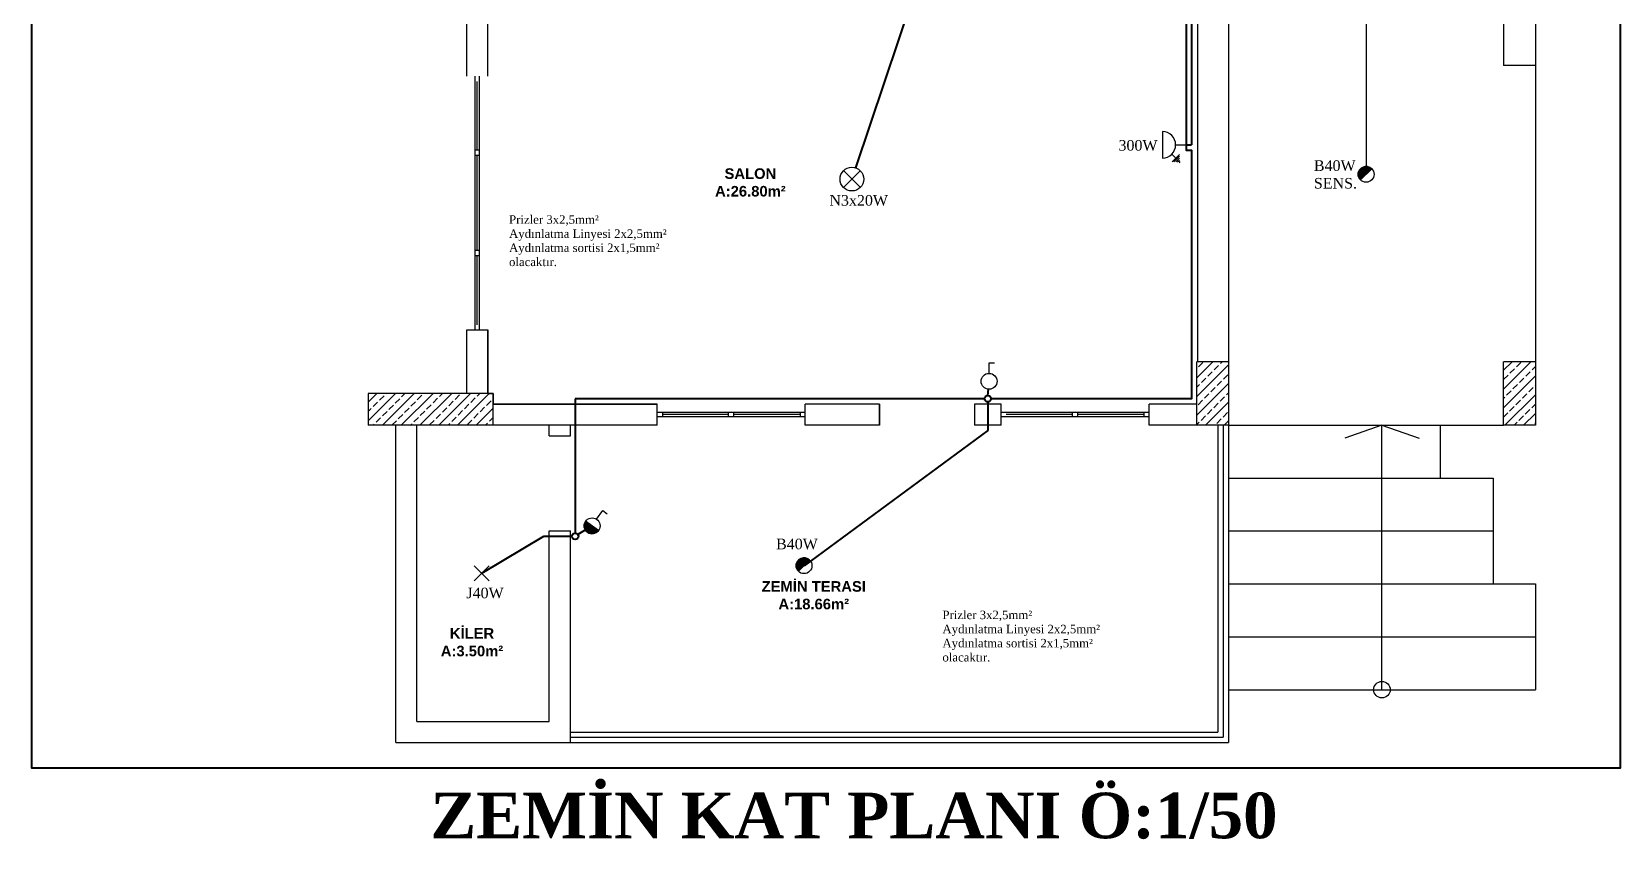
# Model space of a CAD drawing. Header units: centimetres. Extents: x 158658 to 162658, y -423569 to -420790.
# Drawn here: x 159706 to 161207, y -423569 to -422806 of the extents above; entities that cross this region are included whole.
import ezdxf

# ---------------------------------------------------------------- set-up
doc = ezdxf.new("R2010")
doc.units = ezdxf.units.CM
doc.header["$MEASUREMENT"] = 0
for name, color, linetype, lineweight in [('ANTET', 7, 'Continuous', 30), ('elinye', 5, 'Continuous', 40), ('elinyea', 4, 'Continuous', 40), ('ELİNYEPRİZ', 3, 'Continuous', 40), ('esembol', 4, 'Continuous', 30)]:
    doc.layers.add(name, color=color, linetype=linetype, lineweight=lineweight)
for name, color, linetype in [('elinyeaydınlatma', 4, 'Continuous'), ('emimari', 7, 'Continuous'), ('eyazi', 2, 'Continuous')]:
    doc.layers.add(name, color=color, linetype=linetype)
doc.styles.add('MUSTY', font='ROMANS.shx')
doc.styles.add('WMF-Times New Roman TUR1', font='times.ttf')
pattern_1 = [(45, (23178.169, -111006.932), (-8.83883476, 8.83883476), []), (45, (23186.994, -111006.932), (-8.83883476, 8.83883476), [6, -2.5])]

# ---------------------------------------------------------------- blocks, each defined once
blk = doc.blocks.new('A$C4D852A17')
at = {"layer": 'esembol'}
for p, q in [((12.5, 27.3), (27.3, 12.5)), ((27.3, 27.3), (12.5, 12.5))]:
    blk.add_line(p, q, dxfattribs=at)
blk.add_circle((19.9, 19.9), 11.2, dxfattribs=at)
blk = doc.blocks.new('A$C6CE01626')
at = {"layer": 'esembol'}
h = blk.add_hatch(color=256, dxfattribs=at)
edge = h.paths.add_edge_path()
edge.add_arc((15.7, 7.5), 7.5, 45, 180)
edge.add_arc((15.7, 7.5), 7.5, 180, 225)
edge.add_line((10.4, 2.2), (21, 12.8))
blk.add_line((10.4, 2.2), (21, 12.8), dxfattribs=at)
blk.add_lwpolyline([(21, 12.8, 0.668179), (8.2, 7.5, 0.198912), (10.4, 2.2)], format="xyb", close=True, dxfattribs=at)
blk.add_circle((15.7, 7.5), 7.5, dxfattribs=at)
blk = doc.blocks.new('toprakli priz')
at = {"layer": 'esembol'}
for p, q in [((0, 0), (0, 0.1)), ((0.088, -0.037), (0.126, 0.001)), ((0.161, -0.034), (0.091, 0.036)), ((0.161, -0.017), (0.108, 0.036)), ((0.161, 0.001), (0.126, 0.036)), ((0.161, 0.019), (0.144, 0.036)), ((0.166, 0.041), (0.158, 0.04)), ((0.165, 0.033), (0.158, 0.04)), ((0.165, 0.033), (0.166, 0.041)), ((-0.125, -0.125), (0.125, -0.125))]:
    blk.add_line(p, q, dxfattribs=at)
blk.add_arc((0, -0.125), 0.125, 0, 180, dxfattribs=at)
blk = doc.blocks.new('adi anahtar')
at = {"layer": 'esembol'}
for p, q in [((0, 0.175), (0.05, 0.175)), ((0, 0.075), (0, 0.175))]:
    blk.add_line(p, q, dxfattribs=at)
blk.add_circle((0, 0), 0.075, dxfattribs=at)
blk = doc.blocks.new('A tip armatür')
at = {"layer": 'esembol'}
for p, q in [((-0.071, 0.071), (0.071, -0.071)), ((0.071, 0.071), (-0.071, -0.071))]:
    blk.add_line(p, q, dxfattribs=at)
blk = doc.blocks.new('etanj adi anahtar')
at = {"layer": 'esembol'}
h = blk.add_hatch(color=256, dxfattribs=at)
edge = h.paths.add_edge_path()
edge.add_line((0.075, 0), (-0.075, 0))
edge.add_arc((0, 0), 0.075, 180, 360)
for p, q in [((0, 0.175), (0.05, 0.175)), ((0, 0.075), (0, 0.175)), ((0.075, 0), (-0.075, 0))]:
    blk.add_line(p, q, dxfattribs=at)
blk.add_lwpolyline([(0.075, 0), (-0.075, 0, 1)], format="xyb", close=True, dxfattribs=at)
blk.add_circle((0, 0), 0.075, dxfattribs=at)

msp = doc.modelspace()

# ---------------------------------------------------------------- hatches: boundary and pattern name
at = {"layer": 'emimari', "ltscale": 2}
h = msp.add_hatch(dxfattribs=at)
h.set_pattern_fill('JIS_STN_2.5', color=256, scale=5, style=0)
h.set_pattern_definition(pattern_1)
h.paths.add_polyline_path([(160837.2, -423117.9), (160807.2, -423117.9), (160807.2, -423177.9), (160837.2, -423177.9)])
h = msp.add_hatch(dxfattribs=at)
h.set_pattern_fill('JIS_STN_2.5', color=256, scale=5, style=0)
h.set_pattern_definition(pattern_1)
h.paths.add_polyline_path([(161097.2, -423177.9), (161127.2, -423177.9), (161127.2, -423117.9), (161097.2, -423117.9)])
h = msp.add_hatch(dxfattribs=at)
h.set_pattern_fill('JIS_STN_2.5', color=256, scale=5, style=0)
h.set_pattern_definition(pattern_1)
h.paths.add_polyline_path([(160142.2, -423177.9), (160142.2, -423147.9), (160137.2, -423147.9), (160024.2, -423147.9), (160024.2, -423177.9)])

# ---------------------------------------------------------------- linework, layer by layer
at = {"layer": 'elinye', "ltscale": 2}
msp.add_lwpolyline([(159706.1, -421284.7), (161207.4, -421284.7), (161207.4, -423502), (159706.1, -423502)], close=True, dxfattribs=at)
at = {"layer": 'elinyea', "ltscale": 2}
for p, q in [((160541.3, -422765.8), (160484.8, -422934.7)), ((160609.7, -423149.9), (160610.3, -423143.9)), ((160609.7, -423155.9), (160609.7, -423182.9)), ((160609.7, -423182.9), (160436.1, -423310.7)), ((160235.7, -423273), (160222.3, -423281.3)), ((160131.4, -423317.9), (160190.2, -423282.9)), ((160190.2, -423282.9), (160216.7, -423282.9))]:
    msp.add_line(p, q, dxfattribs=at)
for points in [[(160677.2, -422720.9), (160677.2, -422767.9), (160797.2, -422767.9), (160797.2, -422917.9), (160802.2, -422917.9), (160802.2, -423152.9), (160612.7, -423152.9)], [(160606.7, -423152.9), (160219.7, -423152.9)], [(160219.7, -423152.9), (160219.7, -423279.9)]]:
    msp.add_lwpolyline(points, dxfattribs=at)
for centre in [(160609.7, -423152.9), (160219.7, -423282.9)]:
    msp.add_circle(centre, 3, dxfattribs=at)
at = {"layer": 'elinyeaydınlatma', "ltscale": 2}
msp.add_line((160967.2, -422634.4), (160967.2, -422933.3), dxfattribs=at)
at = {"layer": 'ELİNYEPRİZ', "ltscale": 2}
msp.add_line((160797.2, -422912.9), (160802.2, -422912.9), dxfattribs=at)
msp.add_lwpolyline([(160682.2, -422725.9), (160682.2, -422762.9), (160802.2, -422762.9), (160802.2, -422912.9)], dxfattribs=at)
at = {"layer": 'emimari', "ltscale": 2}
for p, q in [((160117.2, -422847.9), (160117.2, -422777.9)), ((160137.2, -422847.9), (160137.2, -422777.9)), ((161097.2, -422777.9), (161097.2, -422837.9)), ((161127.2, -422777.9), (161127.2, -422837.9)), ((161127.2, -422837.9), (161097.2, -422837.9)), ((161127.2, -422837.9), (161127.2, -423117.9)), ((160125.2, -423087.9), (160125.2, -422847.9)), ((160127.2, -422917.9), (160127.2, -422852.9)), ((160129.2, -423087.9), (160129.2, -422847.9)), ((160129.2, -422917.9), (160125.2, -422917.9)), ((160129.2, -422922.9), (160125.2, -422922.9)), ((160127.2, -423012.9), (160127.2, -422922.9)), ((160129.2, -423012.9), (160125.2, -423012.9)), ((160129.2, -423017.9), (160125.2, -423017.9)), ((160127.2, -423082.9), (160127.2, -423017.9)), ((160117.2, -423147.9), (160117.2, -423087.9)), ((160117.2, -423087.9), (160137.2, -423087.9)), ((160137.2, -423147.9), (160137.2, -423087.9)), ((160837.2, -423117.9), (160807.2, -423117.9)), ((160807.2, -423177.9), (160807.2, -423117.9)), ((160837.2, -423117.9), (160837.2, -423177.9)), ((161127.2, -423117.9), (161097.2, -423117.9)), ((161097.2, -423177.9), (161097.2, -423117.9)), ((161127.2, -423117.9), (161127.2, -423177.9)), ((160142.2, -423147.9), (160024.2, -423147.9)), ((160024.2, -423147.9), (160024.2, -423177.9)), ((160142.2, -423177.9), (160142.2, -423147.9)), ((160297.2, -423157.9), (160142.2, -423157.9)), ((160297.2, -423177.9), (160297.2, -423157.9)), ((160297.2, -423177.9), (160297.2, -423157.9)), ((160437.2, -423165.9), (160297.2, -423165.9)), ((160437.2, -423169.9), (160297.2, -423169.9)), ((160302.2, -423165.9), (160302.2, -423169.9)), ((160364.7, -423167.9), (160302.2, -423167.9)), ((160364.7, -423169.9), (160364.7, -423165.9)), ((160369.7, -423169.9), (160369.7, -423165.9)), ((160432.2, -423167.9), (160369.7, -423167.9)), ((160432.2, -423165.9), (160432.2, -423169.9)), ((160507.2, -423157.9), (160437.2, -423157.9)), ((160437.2, -423177.9), (160437.2, -423157.9)), ((160437.2, -423177.9), (160437.2, -423157.9)), ((160507.2, -423177.9), (160507.2, -423157.9)), ((160507.2, -423157.9), (160507.2, -423177.9)), ((160507.2, -423162.9), (160507.2, -423162.9)), ((160622.2, -423157.9), (160597.2, -423157.9)), ((160597.2, -423157.9), (160597.2, -423177.9)), ((160622.2, -423177.9), (160622.2, -423157.9)), ((160762.2, -423165.9), (160622.2, -423165.9)), ((160762.2, -423169.9), (160622.2, -423169.9)), ((160689.7, -423167.9), (160627.2, -423167.9)), ((160689.7, -423169.9), (160689.7, -423165.9)), ((160694.7, -423169.9), (160694.7, -423165.9)), ((160757.2, -423167.9), (160694.7, -423167.9)), ((160757.2, -423165.9), (160757.2, -423169.9)), ((160807.2, -423157.9), (160762.2, -423157.9)), ((160762.2, -423177.9), (160762.2, -423157.9)), ((160142.2, -423177.9), (160024.2, -423177.9)), ((160050.2, -423477.9), (160050.2, -423177.9)), ((160070.2, -423457.9), (160070.2, -423177.9)), ((160297.2, -423177.9), (160142.2, -423177.9)), ((160195.2, -423187.9), (160195.2, -423177.9)), ((160215.2, -423187.9), (160215.2, -423177.9)), ((160507.2, -423177.9), (160437.2, -423177.9)), ((160622.2, -423177.9), (160597.2, -423177.9)), ((160807.2, -423177.9), (160762.2, -423177.9)), ((160837.2, -423177.9), (160807.2, -423177.9)), ((160827.2, -423177.9), (160827.2, -423467.9)), ((160832.2, -423177.9), (160832.2, -423472.9)), ((160837.2, -423177.9), (160837.2, -423477.9)), ((160837.2, -423177.9), (161097.2, -423177.9)), ((160982.2, -423177.9), (160947.2, -423190.2)), ((160982.2, -423427.9), (160982.2, -423177.9)), ((160982.2, -423177.9), (161017.3, -423190.2)), ((161037.2, -423177.9), (161037.2, -423227.9)), ((161127.2, -423177.9), (161097.2, -423177.9)), ((160195.2, -423187.9), (160215.2, -423187.9)), ((160837.2, -423227.9), (161087.2, -423227.9)), ((161087.2, -423227.9), (161087.2, -423327.9)), ((160195.2, -423457.9), (160195.2, -423277.9)), ((160215.2, -423477.9), (160215.2, -423277.9)), ((160837.2, -423277.9), (161087.2, -423277.9)), ((160837.2, -423327.9), (161127.2, -423327.9)), ((161127.2, -423327.9), (161127.2, -423427.9)), ((160837.2, -423377.9), (161127.2, -423377.9)), ((160837.2, -423427.9), (161127.2, -423427.9)), ((160070.2, -423457.9), (160195.2, -423457.9)), ((160215.2, -423467.9), (160827.2, -423467.9)), ((160050.2, -423477.9), (160215.2, -423477.9)), ((160215.2, -423472.9), (160832.2, -423472.9)), ((160215.2, -423477.9), (160837.2, -423477.9))]:
    msp.add_line(p, q, dxfattribs=at)
for points in [[(160808, -422777.9), (160808, -423117.9)], [(160837.2, -422777.9), (160837.2, -423117.9)], [(160137.2, -423087.9), (160137.2, -423147.9), (160142.2, -423147.9), (160142.2, -423157.9), (160297.2, -423157.9)], [(160195.2, -423277.9), (160215.2, -423277.9)]]:
    msp.add_lwpolyline(points, dxfattribs=at)
msp.add_circle((160982.2, -423427.9), 7.82, dxfattribs=at)

# ---------------------------------------------------------------- block references
at = {"layer": 'esembol', "yscale": 100, "zscale": 100}
for name, p, xscale, rotation in [('toprakli priz', (160787.2, -422912.9), 100, 270), ('etanj adi anahtar', (160235.7, -423273), 99.99999999998516, 324.9462828253883)]:
    msp.add_blockref(name, p, dxfattribs=dict(at, xscale=xscale, rotation=rotation))
at = {"layer": 'esembol'}
for name, p in [('A$C4D852A17', (160461.3, -422965.2)), ('A$C6CE01626', (160951.5, -422948.3)), ('A$C6CE01626', (160420.3, -423318.2))]:
    msp.add_blockref(name, p, dxfattribs=at)
at = {"layer": 'esembol', "xscale": 100, "yscale": 100, "zscale": 100}
for name, p in [('adi anahtar', (160610.9, -423136.4)), ('A tip armatür', (160131.4, -423317.9))]:
    msp.add_blockref(name, p, dxfattribs=at)

# ---------------------------------------------------------------- texts
at = {"layer": 'ANTET', "color": 2, "linetype": 'Continuous', "ltscale": 2, "insert": (160082.8, -423525.2), "char_height": 43.08, "attachment_point": 1, "style": 'MUSTY'}
msp.add_mtext('{\\fTimes New Roman|b1|i0|c162|p16;ZEMİN KAT PLANI Ö:1/50}', dxfattribs=at)
at = {"layer": 'emimari', "char_height": 10, "width": 721.5, "attachment_point": 8}
for s, insert in [('{\\fArial|b1|i0|c162|p34;SALON\\PA:26.80m²}', (160385.3, -422961.9)), ('{\\fArial|b1|i0|c162|p34;ZEMİN TERASI\\PA:18.66m²}', (160445.2, -423352.1)), ('{\\fArial|b1|i0|c162|p34;KİLER\\PA:3.50m²}', (160122.2, -423396.5))]:
    msp.add_mtext(s, dxfattribs=dict(at, insert=insert))
at = {"layer": 'eyazi', "char_height": 10, "width": 119.519, "attachment_point": 7, "style": 'WMF-Times New Roman TUR1'}
for s, insert in [('{\\fTimes New Roman Tur|b0|i0|c162|p18;300W}', (160733.2, -422918.6)), ('{\\fTimes New Roman Tur|b0|i0|c162|p18;B40W\\PSENS.}', (160917.9, -422954.4)), ('{\\fTimes New Roman Tur|b0|i0|c162|p18;N3x20W}', (160460, -422970.6)), ('{\\fTimes New Roman Tur|b0|i0|c162|p18;B40W}', (160409.6, -423295.4)), ('{\\fTimes New Roman Tur|b0|i0|c162|p18;J40W}', (160116.9, -423341.7))]:
    msp.add_mtext(s, dxfattribs=dict(at, insert=insert))
at = {"layer": 'eyazi', "linetype": 'Continuous', "ltscale": 100, "char_height": 8, "width": 156.34, "attachment_point": 7, "style": 'WMF-Times New Roman TUR1'}
for insert in [(160157.2, -423027.7), (160566.8, -423401.4)]:
    msp.add_mtext('{\\fTimes New Roman|b0|i0|c162|p18;Prizler 3x2,5mm²\\PAydınlatma Linyesi 2x2,5mm²\\PAydınlatma sortisi 2x1,5mm² olacaktır.}', dxfattribs=dict(at, insert=insert))

doc.saveas('drawing.dxf')
